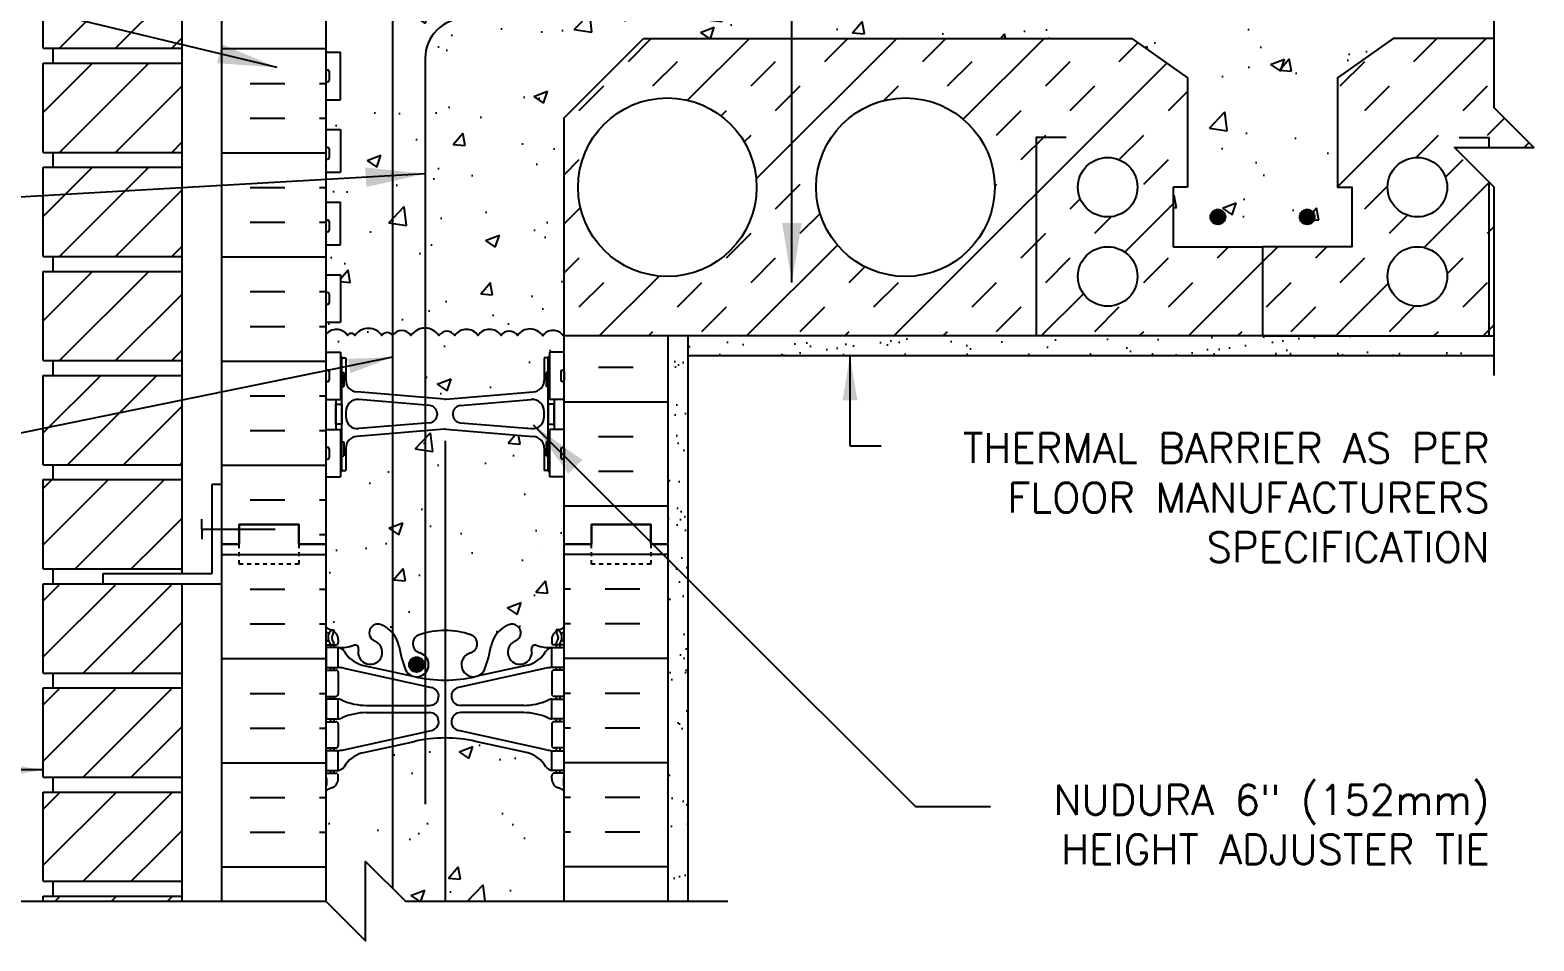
# Model space of a CAD drawing. Header units: inches. Extents: x 167 to 224.4, y 24.7 to 96.9.
# Drawn here: x 186.48 to 224.38, y 58.89 to 81.85 of the extents above; entities that cross this region are included whole.
import ezdxf

# ---------------------------------------------------------------- set-up
doc = ezdxf.new("R2010")
doc.units = ezdxf.units.IN
doc.header["$LTSCALE"] = 0.5
doc.header["$MEASUREMENT"] = 0
doc.linetypes.add('DASHED2', pattern=[0.375, 0.25, -0.125])
for name, color, linetype in [('HATCH', 12, 'Continuous'), ('line25', 2, 'Continuous'), ('LINE3', 3, 'Continuous'), ('LINE50', 5, 'Continuous'), ('LINE9', 9, 'Continuous'), ('TEXT', 4, 'Continuous'), ('Web_Edge', 9, 'Continuous')]:
    doc.layers.add(name, color=color, linetype=linetype)
doc.styles.add('DIM', font='romans.shx', dxfattribs={"width": 0.7})
doc.styles.add('ROMANS', font='romans.shx', dxfattribs={"height": 0.75})
doc.dimstyles.new('ext_12', dxfattribs={"dimscale": 12, "dimtxt": 0.09375, "dimasz": 0.09375, "dimexe": 0.09375, "dimexo": 0.0625, "dimgap": 0.0625, "dimtad": 1, "dimdec": 1, "dimzin": 3, "dimdsep": 46, "dimlunit": 4, "dimtxsty": 'DIM', "dimcen": 0.09, "dimdle": 0.09375, "dimclrt": 4, "dimadec": 0, "dimazin": 0, "dimtfac": 1, "dimtdec": 1, "dimtmove": 2, "dimatfit": 3, "dimfxl": 1, "dimfrac": 2, "dimtolj": 1, "dimtzin": 0, "dimarcsym": 0})
doc.dimstyles.new('ext_8', dxfattribs={"dimscale": 8, "dimtxt": 0.09375, "dimasz": 0.09375, "dimexe": 0.09375, "dimexo": 0.0625, "dimgap": 0.0625, "dimtad": 1, "dimdec": 1, "dimzin": 3, "dimdsep": 46, "dimlunit": 4, "dimtxsty": 'DIM', "dimcen": 0.09, "dimdle": 0.09375, "dimclrt": 4, "dimadec": 0, "dimazin": 0, "dimtfac": 1, "dimtdec": 1, "dimtmove": 2, "dimatfit": 3, "dimfxl": 1, "dimfrac": 2, "dimtolj": 1, "dimtzin": 0, "dimarcsym": 0})

msp = doc.modelspace()

# ---------------------------------------------------------------- hatches: boundary and pattern name
at = {"layer": 'HATCH'}
h = msp.add_hatch(dxfattribs=at)
h.set_pattern_fill('AR-CONC', color=256, scale=0.5)
h.paths.add_polyline_path([(199.936, 95.888), (195.936, 95.888), (194.936, 96.888), (194.936, 94.888), (193.946, 95.879), (193.936, 95.879), (193.936, 93.107, 0.082415), (194.079, 93.028, -0.317837), (194.246, 92.792), (194.246, 92.725, -1.129752), (194.189, 92.596, -0.294284), (194.422, 92.458, 0.180248), (194.846, 92.151), (196.168, 91.86, 0.057795), (196.936, 91.771, 0.057795), (197.704, 91.86), (199.026, 92.151, 0.180248), (199.451, 92.458, -0.237736), (199.631, 92.592), (199.736, 92.592), (199.736, 92.662), (199.689, 92.662, -0.414214), (199.626, 92.725), (199.626, 92.792, -0.317837), (199.793, 93.028, 0.082415), (199.936, 93.107)])
h.paths.add_polyline_path([(199.936, 88.977, 0.064398), (199.826, 89.043), (199.736, 89.043), (199.736, 89.085, -0.249069), (199.626, 89.292), (199.626, 89.36, -0.414214), (199.689, 89.422), (199.736, 89.422), (199.736, 89.492), (199.631, 89.492, 0.10046), (199.237, 89.435, -0.601435), (199.118, 89.54, 2.182095), (198.708, 89.327, -1), (198.544, 88.918, -0.24438), (198.096, 89.439, 0.053157), (197.93, 90.053, 0.223253), (197.73, 90.218), (197.71, 90.222, 0.955472), (197.572, 89.629, -0.735593), (197.585, 89.171, -0.082755), (196.936, 89.063, -0.082755), (196.288, 89.171, -0.735593), (196.3, 89.629, 0.955472), (196.162, 90.222), (196.142, 90.218, 0.223253), (195.942, 90.053, 0.053157), (195.776, 89.439, -0.24438), (195.328, 88.918, -1), (195.164, 89.327, 2.182095), (194.754, 89.54, -0.601435), (194.635, 89.435, 0.10046), (194.241, 89.492), (194.136, 89.492), (194.136, 89.422), (194.184, 89.422, -0.414214), (194.246, 89.36), (194.246, 89.292, -0.249069), (194.136, 89.085), (194.136, 89.043), (194.046, 89.043, 0.064398), (193.936, 88.977), (193.936, 86.888), (193.936, 86.55), (194.016, 86.63), (194.106, 86.63), (194.136, 86.6), (194.286, 86.6, -0.414214), (194.336, 86.55), (194.436, 86.55), (194.436, 85.989, 0.390098), (194.711, 85.69), (196.92, 85.507, 0.04154), (196.953, 85.507), (199.161, 85.69, 0.390098), (199.436, 85.989), (199.436, 86.55), (199.536, 86.55, -0.414214), (199.586, 86.6), (199.736, 86.6), (199.766, 86.63), (199.856, 86.63), (199.936, 86.55), (199.936, 86.888)])
h.paths.add_polyline_path([(201.936, 81.638), (214.245, 81.638), (215.649, 80.648), (215.649, 77.888), (215.289, 77.888), (215.289, 76.388), (217.539, 76.388), (219.789, 76.388), (219.789, 77.888), (219.429, 77.888), (219.429, 80.648), (220.833, 81.638), (223.379, 81.638), (223.379, 83.638), (199.936, 83.638), (199.936, 83.993), (199.886, 83.993), (199.886, 83.78), (199.736, 83.78), (199.736, 83.993), (199.686, 83.993), (199.686, 83.71), (199.736, 83.66), (199.586, 83.66, -0.414214), (199.536, 83.71), (199.489, 83.71, 0.079956), (199.42, 83.638, 0.520567), (198.78, 83.646, 0.520567), (198.37, 83.646, 0.520567), (197.788, 83.646, 0.520567), (197.206, 83.646, 0.520567), (196.804, 83.646, 0.520567), (196.099, 83.646, 0.520567), (195.637, 83.646, 0.520567), (195.366, 83.646, 0.520567), (194.686, 83.646, 0.520567), (194.497, 83.646, 0.069351), (194.436, 83.716), (194.436, 83.71), (194.336, 83.71, -0.414214), (194.286, 83.66), (194.136, 83.66), (194.106, 83.63), (194.016, 83.63), (193.936, 83.71), (193.936, 83.243), (194.301, 83.243), (194.301, 82.043), (193.936, 82.043), (193.936, 81.293), (194.301, 81.293), (194.301, 80.093), (193.936, 80.093), (193.936, 79.343), (194.301, 79.343), (194.301, 78.263), (193.936, 78.263), (193.936, 77.513), (194.301, 77.513), (194.301, 76.433), (193.936, 76.433), (193.936, 75.683), (194.301, 75.683), (194.301, 74.483), (193.936, 74.483), (193.936, 73.733), (194.301, 73.733), (194.301, 73.636, -0.327813), (194.336, 73.588), (194.436, 73.588), (194.436, 73.027, 0.390098), (194.711, 72.728), (196.92, 72.544, 0.04154), (196.953, 72.544), (199.161, 72.728, 0.390098), (199.436, 73.027), (199.436, 73.588), (199.536, 73.588, -0.327813), (199.571, 73.636), (199.571, 73.733), (199.936, 73.733), (199.936, 79.638)])
h.paths.add_polyline_path([(199.436, 84.271, 0.390098), (199.161, 84.57), (196.953, 84.754, 0.04154), (196.92, 84.754), (194.711, 84.57, 0.390098), (194.436, 84.271), (194.436, 83.716, -0.069351), (194.497, 83.646, -0.520567), (194.686, 83.646, -0.520567), (195.366, 83.646, -0.520567), (195.637, 83.646, -0.520567), (196.099, 83.646, -0.520567), (196.804, 83.646, -0.520567), (197.206, 83.646, -0.520567), (197.788, 83.646, -0.520567), (198.37, 83.646, -0.520567), (198.78, 83.646, -0.520567), (199.42, 83.638, -0.079956), (199.489, 83.71), (199.436, 83.71)])
h.paths.add_polyline_path([(199.026, 63.626), (197.704, 63.916, 0.057795), (196.936, 64.005, 0.057795), (196.168, 63.916), (194.846, 63.626, 0.196323), (194.397, 63.279, -0.188973), (194.241, 63.184), (194.136, 63.184), (194.136, 63.114), (194.184, 63.114, -0.414214), (194.246, 63.052), (194.246, 62.984, -0.317837), (194.079, 62.749, 0.082415), (193.936, 62.67), (193.936, 59.888), (194.936, 58.888), (194.936, 60.888), (195.936, 59.888), (199.936, 59.888), (199.936, 62.67, 0.082415), (199.793, 62.749, -0.317837), (199.626, 62.984), (199.626, 63.052, -0.414214), (199.689, 63.114), (199.736, 63.114), (199.736, 63.184), (199.631, 63.184, -0.188973), (199.475, 63.279, 0.196323)])
h.paths.add_polyline_path([(199.936, 70.583), (199.571, 70.583), (199.571, 70.7, -0.327813), (199.536, 70.748), (199.436, 70.748), (199.436, 71.309, 0.390098), (199.161, 71.608), (196.953, 71.792, 0.04154), (196.92, 71.792), (194.711, 71.608, 0.390098), (194.436, 71.309), (194.436, 70.748), (194.336, 70.748, -0.327813), (194.301, 70.7), (194.301, 70.583), (193.936, 70.583), (193.936, 68.888), (193.936, 66.799, 0.064398), (194.046, 66.733), (194.136, 66.733), (194.136, 66.692, -0.249069), (194.246, 66.484), (194.246, 66.417, -0.414214), (194.184, 66.354), (194.136, 66.354), (194.136, 66.284), (194.241, 66.284, 0.10046), (194.635, 66.342, -0.601435), (194.754, 66.237, 2.182095), (195.164, 66.45, -1), (195.328, 66.858, -0.24438), (195.776, 66.337, 0.053157), (195.942, 65.723, 0.223253), (196.142, 65.558), (196.162, 65.554, 0.955472), (196.3, 66.148, -0.735593), (196.288, 66.606, -0.082755), (196.936, 66.714, -0.082755), (197.585, 66.606, -0.735593), (197.572, 66.148, 0.955472), (197.71, 65.554), (197.73, 65.558, 0.223253), (197.93, 65.723, 0.053157), (198.096, 66.337, -0.24438), (198.544, 66.858, -1), (198.708, 66.45, 2.182095), (199.118, 66.237, -0.601435), (199.237, 66.342, 0.10046), (199.631, 66.284), (199.736, 66.284), (199.736, 66.354), (199.689, 66.354, -0.414214), (199.626, 66.417), (199.626, 66.484, -0.249069), (199.736, 66.692), (199.736, 66.733), (199.826, 66.733, 0.064398), (199.936, 66.799), (199.936, 68.888)])
h = msp.add_hatch(dxfattribs=at)
h.set_pattern_fill('INSUL', color=256, scale=7, style=0)
h.set_pattern_definition([(0, (-2732.2255, -328.1212), (0, 2.625), []), (0, (-2732.2255, -327.2462), (0, 2.625), [0.875, -0.875]), (0, (-2732.2255, -326.3712), (0, 2.625), [0.875, -0.875])])
h.paths.add_polyline_path([(191.311, 68.888), (191.749, 68.888), (191.749, 69.388), (193.249, 69.388), (193.249, 68.888), (193.936, 68.888), (193.936, 86.888), (193.249, 86.888), (193.249, 87.388), (191.749, 87.388), (191.749, 86.888), (191.311, 86.888)])
h = msp.add_hatch(dxfattribs=at)
h.set_pattern_fill('INSUL', color=256, scale=7, style=0)
h.set_pattern_definition([(0, (4.8034, -58.7715), (0, 2.625), []), (0, (4.8034, -57.8965), (0, 2.625), [0.875, -0.875]), (0, (4.8034, -57.0215), (0, 2.625), [0.875, -0.875])])
h.paths.add_polyline_path([(202.561, 86.888), (202.124, 86.888), (202.124, 87.388), (200.624, 87.388), (200.624, 86.888), (199.936, 86.888), (199.936, 83.638), (202.561, 83.638)])
h.paths.add_polyline_path([(202.561, 74.138), (199.936, 74.138), (199.936, 68.888), (200.624, 68.888), (200.624, 69.388), (202.124, 69.388), (202.124, 68.888), (202.561, 68.888)])
h = msp.add_hatch(dxfattribs=at)
h.set_pattern_fill('AR-CONC', color=256, scale=0.5, style=0)
h.paths.add_polyline_path([(195.616, 74.152, 0.520567), (195.345, 74.152, 0.520567), (194.665, 74.152, 0.520567), (194.476, 74.152, 0.506254), (193.936, 74.18), (193.936, 73.733), (194.301, 73.733), (194.301, 73.636, -0.327813), (194.336, 73.588), (194.436, 73.588), (194.436, 73.027, 0.390098), (194.711, 72.728), (195.616, 72.653)])
h = msp.add_hatch(dxfattribs=at)
h.set_pattern_fill('AR-CONC', color=256, scale=0.5, style=0)
h.paths.add_polyline_path([(196.436, 74.335, 0.248379), (196.078, 74.152, 0.520567), (195.616, 74.152), (195.616, 72.653), (196.436, 72.585)])
h = msp.add_hatch(dxfattribs=at)
h.set_pattern_fill('AR-SAND', color=256, scale=0.5, style=0)
h.set_pattern_definition([(37.5, (4.8034, -58.77155), (-0.0314967, 0.963412), [0, -0.76, 0, -0.85, 0, -0.8125]), (7.5, (4.8034, -58.7715), (0.8848884, 1.411073), [0, -0.41, 0, -0.685, 0, -0.2625]), (327.5, (4.1884, -58.77155), (1.557071, 0.0028295), [0, -0.25, 0, -0.9, 0, -1.175]), (317.5, (4.1884, -58.7715), (1.503063, 0.438838), [0, -0.125, 0, -0.59, 0, -0.675])])
h.paths.add_polyline_path([(203.061, 74.138), (202.561, 74.138), (202.561, 68.888), (202.561, 59.888), (203.061, 59.888)])
h = msp.add_hatch(dxfattribs=at)
h.set_pattern_fill('AR-SAND', color=256, scale=0.5, style=0)
h.paths.add_polyline_path([(223.379, 73.638), (223.379, 74.138), (217.539, 74.138), (203.061, 74.138), (203.061, 73.638)])
h = msp.add_hatch(dxfattribs=at)
h.set_pattern_fill('AR-CONC', color=256, scale=0.5, style=0)
h.paths.add_polyline_path([(196.436, 72.395), (195.616, 72.463), (195.616, 71.873), (196.436, 71.941)])
h = msp.add_hatch(dxfattribs=at)
h.set_pattern_fill('AR-CONC', color=256, scale=0.5, style=0)
h.paths.add_polyline_path([(196.736, 72.15), (196.736, 72.186, 0.390098), (196.553, 72.385), (196.436, 72.395), (196.436, 71.941), (196.553, 71.951, 0.390098)])
h = msp.add_hatch(dxfattribs=at)
h.set_pattern_fill('AR-CONC', color=256, scale=0.5, style=0)
h.paths.add_polyline_path([(199.111, 71.802, 0.438748), (199.436, 72.101), (199.436, 72.235, 0.438748), (199.111, 72.534), (197.32, 72.385, 0.390098), (197.136, 72.186), (197.136, 72.15, 0.390098), (197.32, 71.951)])
at = {"layer": 'LINE3'}
for points in [[(216.602, 77.138, 1), (216.227, 77.138, 1)], [(218.852, 77.138, 1), (218.477, 77.138, 1)], [(196.405, 65.854, 1), (196.03, 65.854, 1)]]:
    msp.add_hatch(color=256, dxfattribs=at).paths.add_polyline_path(points)

# ---------------------------------------------------------------- linework, layer by layer
at = {"layer": 'HATCH'}
for p, q in [((187.219, 81.391), (189.469, 83.641)), ((188.633, 81.391), (190.311, 83.069)), ((190.048, 81.391), (190.311, 81.655)), ((201.556, 81.059), (202.135, 81.638)), ((203.051, 80.079), (204.61, 81.638)), ((204.78, 78.096), (208.322, 81.638)), ((206.506, 81.059), (207.085, 81.638)), ((208.98, 81.059), (209.56, 81.638)), ((209.998, 79.601), (212.035, 81.638)), ((213.93, 81.059), (214.4, 81.529)), ((219.429, 77.896), (223.172, 81.638)), ((221.355, 81.059), (221.934, 81.638)), ((186.811, 79.773), (188.055, 81.016)), ((187.219, 78.766), (189.469, 81.016)), ((202.175, 80.44), (202.793, 81.059)), ((204.649, 80.44), (205.268, 81.059)), ((208.247, 74.138), (215.126, 81.017)), ((209.599, 80.44), (210.218, 81.059)), ((212.074, 80.44), (212.693, 81.059)), ((219.499, 80.44), (220.117, 81.059)), ((188.633, 78.766), (190.311, 80.444)), ((200.318, 79.821), (200.937, 80.44)), ((205.268, 79.821), (205.887, 80.44)), ((207.992, 80.071), (208.362, 80.44)), ((212.693, 79.821), (213.311, 80.44)), ((220.117, 79.821), (220.736, 80.44)), ((222.592, 79.821), (223.211, 80.44)), ((215.168, 79.821), (215.649, 80.303)), ((203.894, 79.685), (204.031, 79.821)), ((210.837, 79.203), (211.455, 79.821)), ((223.211, 79.203), (223.638, 79.629)), ((190.048, 78.766), (190.311, 79.03)), ((204.478, 79.031), (204.649, 79.203)), ((211.455, 78.584), (212.074, 79.203)), ((213.93, 78.584), (214.549, 79.203)), ((221.408, 78.637), (221.974, 79.203)), ((224.134, 78.888), (224.256, 79.011)), ((199.936, 78.202), (200.318, 78.584)), ((214.549, 77.965), (215.168, 78.584)), ((222.149, 78.14), (222.592, 78.584)), ((186.811, 77.148), (188.055, 78.391)), ((187.219, 76.141), (189.469, 78.391)), ((188.633, 76.141), (190.311, 77.819)), ((205.268, 77.347), (205.887, 77.965)), ((210.789, 77.918), (210.837, 77.965)), ((220.117, 77.347), (220.693, 77.922)), ((221.614, 76.368), (223.256, 78.011)), ((199.936, 76.964), (200.348, 77.377)), ((212.693, 77.347), (212.945, 77.598)), ((214.071, 76.25), (215.289, 77.468)), ((205.887, 76.728), (206.388, 77.229)), ((213.311, 76.728), (213.728, 77.144)), ((220.736, 76.728), (221.19, 77.182)), ((204.031, 76.109), (204.649, 76.728)), ((211.455, 76.109), (212.074, 76.728)), ((223.211, 76.728), (223.379, 76.895)), ((190.048, 76.141), (190.311, 76.405)), ((204.535, 74.138), (206.826, 76.43)), ((216.405, 76.109), (216.684, 76.388)), ((217.539, 76.006), (217.922, 76.388)), ((218.88, 76.109), (219.159, 76.388)), ((199.936, 75.727), (200.318, 76.109)), ((204.649, 75.49), (205.268, 76.109)), ((207.124, 75.49), (207.518, 75.884)), ((212.074, 75.49), (212.693, 76.109)), ((214.549, 75.49), (215.168, 76.109)), ((215.672, 74.138), (217.539, 76.006)), ((219.499, 75.49), (220.117, 76.109)), ((222.189, 75.706), (222.592, 76.109)), ((186.811, 74.523), (188.055, 75.766)), ((187.219, 73.516), (189.469, 75.766)), ((200.318, 74.872), (200.937, 75.49)), ((200.822, 74.138), (202.332, 75.648)), ((202.793, 74.872), (203.412, 75.49)), ((207.743, 74.872), (208.362, 75.49)), ((210.218, 74.872), (210.837, 75.49)), ((215.168, 74.872), (215.786, 75.49)), ((217.643, 74.872), (218.261, 75.49)), ((219.384, 74.138), (220.712, 75.467)), ((222.592, 74.872), (223.211, 75.49)), ((188.633, 73.516), (190.311, 75.194)), ((211.959, 74.138), (213.025, 75.204)), ((203.412, 74.253), (204.031, 74.872)), ((205.887, 74.253), (206.506, 74.872)), ((210.837, 74.253), (211.455, 74.872)), ((213.311, 74.253), (213.93, 74.872)), ((218.261, 74.253), (218.88, 74.872)), ((220.736, 74.253), (221.355, 74.872)), ((223.096, 74.138), (223.379, 74.42)), ((202.06, 74.138), (202.175, 74.253)), ((207.01, 74.138), (207.124, 74.253)), ((209.485, 74.138), (209.599, 74.253)), ((214.434, 74.138), (214.549, 74.253)), ((216.909, 74.138), (217.024, 74.253)), ((221.859, 74.138), (221.974, 74.253)), ((190.048, 73.516), (190.311, 73.78)), ((186.811, 73.108), (186.844, 73.141)), ((186.811, 71.694), (188.258, 73.141)), ((187.423, 70.891), (189.673, 73.141)), ((188.837, 70.891), (190.311, 72.366)), ((190.251, 70.891), (190.311, 70.952)), ((186.811, 70.29), (187.038, 70.516)), ((186.841, 68.905), (188.452, 70.516)), ((188.255, 68.905), (189.866, 70.516)), ((189.669, 68.905), (190.311, 69.547)), ((186.811, 68.876), (186.841, 68.905)), ((187.616, 68.266), (188.255, 68.905)), ((189.03, 68.266), (189.669, 68.905)), ((191.311, 68.629), (193.936, 68.629)), ((199.38, 68.766), (199.38, 68.766)), ((202.561, 68.629), (199.936, 68.629)), ((186.811, 66.047), (188.655, 67.891)), ((186.811, 67.461), (187.241, 67.891)), ((187.82, 65.641), (190.07, 67.891)), ((192.025, 67.754), (192.9, 67.754)), ((193.775, 67.754), (193.936, 67.754)), ((200.098, 67.754), (199.936, 67.754)), ((201.848, 67.754), (200.973, 67.754)), ((189.669, 66.28), (190.311, 66.922)), ((192.025, 66.879), (192.9, 66.879)), ((193.775, 66.879), (193.936, 66.879)), ((200.098, 66.879), (199.936, 66.879)), ((201.848, 66.879), (200.973, 66.879)), ((189.03, 65.641), (189.669, 66.28)), ((191.311, 66.004), (193.936, 66.004)), ((202.561, 66.004), (199.936, 66.004)), ((186.811, 63.422), (188.655, 65.266)), ((186.811, 64.836), (187.241, 65.266)), ((187.82, 63.016), (190.07, 65.266)), ((192.025, 65.129), (192.9, 65.129)), ((193.775, 65.129), (193.936, 65.129)), ((200.098, 65.129), (199.936, 65.129)), ((201.848, 65.129), (200.973, 65.129)), ((189.669, 63.655), (190.311, 64.297)), ((192.025, 64.254), (192.9, 64.254)), ((193.775, 64.254), (193.936, 64.254)), ((200.098, 64.254), (199.936, 64.254)), ((201.848, 64.254), (200.973, 64.254)), ((189.03, 63.016), (189.669, 63.655)), ((191.311, 63.379), (193.936, 63.379)), ((202.561, 63.379), (199.936, 63.379)), ((186.811, 60.797), (188.655, 62.641)), ((186.811, 62.211), (187.241, 62.641)), ((187.82, 60.391), (190.07, 62.641)), ((192.025, 62.504), (192.9, 62.504)), ((193.775, 62.504), (193.936, 62.504)), ((200.098, 62.504), (199.936, 62.504)), ((201.848, 62.504), (200.973, 62.504)), ((189.669, 61.03), (190.311, 61.672)), ((192.025, 61.629), (192.9, 61.629)), ((193.775, 61.629), (193.936, 61.629)), ((200.098, 61.629), (199.936, 61.629)), ((201.848, 61.629), (200.973, 61.629)), ((189.03, 60.391), (189.669, 61.03)), ((191.311, 60.754), (193.936, 60.754)), ((202.561, 60.754), (199.936, 60.754)), ((187.113, 59.888), (187.241, 60.016)), ((188.527, 59.888), (188.655, 60.016)), ((189.941, 59.888), (190.07, 60.016))]:
    msp.add_line(p, q, dxfattribs=at)
msp.add_lwpolyline([(199.915, 74.144, 0.520567), (199.398, 74.144, 0.520567), (198.759, 74.152, 0.520567), (198.349, 74.152, 0.520567), (197.767, 74.152, 0.520567), (197.185, 74.152, 0.520567), (196.783, 74.152, 0.520567), (196.078, 74.152, 0.520567), (195.616, 74.152, 0.520567), (195.345, 74.152, 0.520567), (194.665, 74.152, 0.520567), (194.476, 74.152, 0.520567), (193.927, 74.168)], format="xyb", dxfattribs=at)
at = {"layer": 'line25'}
for p, q in [((193.936, 86.888), (193.936, 68.888)), ((186.811, 81.391), (186.811, 83.641)), ((190.311, 68.141), (190.311, 83.641)), ((199.936, 79.638), (201.936, 81.638)), ((201.936, 81.638), (214.245, 81.638)), ((214.245, 81.638), (215.649, 80.648)), ((186.811, 81.391), (190.311, 81.391)), ((187.061, 81.016), (187.061, 81.391)), ((193.936, 81.293), (194.301, 81.293)), ((194.301, 80.093), (194.301, 81.293)), ((186.811, 81.016), (190.311, 81.016)), ((186.811, 78.766), (186.811, 81.016)), ((215.649, 80.648), (215.649, 77.888)), ((193.936, 80.093), (194.301, 80.093)), ((199.936, 68.888), (199.936, 79.638)), ((193.936, 79.343), (194.301, 79.343)), ((194.301, 79.343), (194.301, 78.263)), ((186.811, 78.766), (190.311, 78.766)), ((187.061, 78.391), (187.061, 78.766)), ((186.811, 78.391), (190.311, 78.391)), ((186.811, 76.141), (186.811, 78.391)), ((193.936, 78.263), (194.301, 78.263)), ((215.649, 77.888), (215.289, 77.888)), ((215.289, 77.888), (215.289, 76.388)), ((193.936, 77.513), (194.301, 77.513)), ((194.301, 76.433), (194.301, 77.513)), ((193.936, 76.433), (194.301, 76.433)), ((215.289, 76.388), (217.539, 76.388)), ((217.539, 76.388), (217.539, 74.138)), ((186.811, 76.141), (190.311, 76.141)), ((187.061, 75.766), (187.061, 76.141)), ((186.811, 75.766), (190.311, 75.766)), ((186.811, 73.516), (186.811, 75.766)), ((193.936, 75.683), (194.301, 75.683)), ((194.301, 75.683), (194.301, 74.483)), ((193.936, 74.483), (194.301, 74.483)), ((219.384, 74.138), (199.936, 74.138)), ((193.936, 73.733), (194.301, 73.733)), ((194.301, 73.733), (194.301, 72.533)), ((199.571, 73.733), (199.571, 72.533)), ((199.936, 73.733), (199.571, 73.733)), ((186.811, 73.516), (190.311, 73.516)), ((187.061, 73.141), (187.061, 73.516)), ((186.811, 70.891), (186.811, 73.141)), ((186.811, 73.141), (190.311, 73.141)), ((193.936, 72.533), (194.301, 72.533)), ((199.936, 72.533), (199.571, 72.533)), ((193.936, 71.783), (194.301, 71.783)), ((194.301, 71.783), (194.301, 70.583)), ((199.936, 71.783), (199.571, 71.783)), ((199.571, 71.783), (199.571, 70.583)), ((186.811, 70.891), (190.311, 70.891)), ((187.061, 70.516), (187.061, 70.891)), ((187.061, 70.516), (187.061, 70.891)), ((186.811, 70.516), (190.311, 70.516)), ((186.811, 68.266), (186.811, 70.516)), ((193.936, 70.583), (194.301, 70.583)), ((199.936, 70.583), (199.571, 70.583)), ((193.936, 68.888), (193.936, 59.888)), ((199.936, 59.888), (199.936, 68.888)), ((186.811, 68.266), (190.311, 68.266)), ((187.061, 67.891), (187.061, 68.266)), ((186.811, 67.891), (190.311, 67.891)), ((186.811, 65.641), (186.811, 67.891)), ((190.311, 59.888), (190.311, 67.891)), ((186.811, 65.641), (190.311, 65.641)), ((187.061, 65.266), (187.061, 65.641)), ((186.811, 65.266), (190.311, 65.266)), ((186.811, 63.016), (186.811, 65.266)), ((186.811, 63.016), (190.311, 63.016)), ((187.061, 62.641), (187.061, 63.016)), ((186.811, 62.641), (190.311, 62.641)), ((186.811, 60.391), (186.811, 62.641)), ((186.811, 60.391), (190.311, 60.391)), ((187.061, 60.016), (187.061, 60.391)), ((186.811, 60.016), (190.311, 60.016)), ((186.811, 59.888), (186.811, 60.016))]:
    msp.add_line(p, q, dxfattribs=at)
msp.add_lwpolyline([(223.379, 81.638), (220.833, 81.638), (219.429, 80.648), (219.429, 77.888), (219.789, 77.888), (219.789, 76.388), (217.539, 76.388), (217.539, 74.138), (223.379, 74.138)], dxfattribs=at)
at = {"layer": 'LINE3'}
for p, q in [((195.616, 96.208), (195.616, 60.208)), ((196.936, 71.496), (196.936, 59.888))]:
    msp.add_line(p, q, dxfattribs=at)
msp.add_lwpolyline([(201.936, 82.138), (197.436, 82.138, 0.414214), (196.436, 81.138), (196.436, 62.335)], format="xyb", dxfattribs=at)
for centre in [(216.414, 77.138), (218.664, 77.138), (196.218, 65.854)]:
    msp.add_circle(centre, 0.188, dxfattribs=at)
at = {"layer": 'LINE50'}
for p, q in [((191.311, 68.888), (191.311, 86.888)), ((202.561, 68.888), (202.561, 74.138)), ((191.311, 59.888), (191.311, 68.888)), ((202.561, 59.888), (202.561, 68.888))]:
    msp.add_line(p, q, dxfattribs=at)
for points in [[(193.936, 68.888), (193.249, 68.888), (193.249, 69.388), (191.749, 69.388), (191.749, 68.888), (191.311, 68.888)], [(191.311, 68.888), (191.749, 68.888), (191.749, 69.388), (193.249, 69.388), (193.249, 68.888), (193.936, 68.888)], [(199.936, 68.888), (200.624, 68.888), (200.624, 69.388), (202.124, 69.388), (202.124, 68.888), (202.561, 68.888)], [(202.561, 68.888), (202.124, 68.888), (202.124, 69.388), (200.624, 69.388), (200.624, 68.888), (199.936, 68.888)]]:
    msp.add_lwpolyline(points, dxfattribs=at)
at = {"layer": 'LINE9'}
for p, q in [((193.936, 80.803), (193.936, 80.583)), ((193.936, 80.748), (193.936, 80.748)), ((193.976, 80.843), (193.976, 80.843)), ((194.016, 80.803), (194.016, 80.583)), ((193.936, 80.638), (193.936, 80.638)), ((193.976, 80.543), (193.976, 80.543)), ((193.936, 78.853), (193.936, 78.633)), ((193.976, 78.893), (193.976, 78.893)), ((194.016, 78.853), (194.016, 78.633)), ((193.936, 78.798), (193.936, 78.798)), ((193.936, 78.688), (193.936, 78.688)), ((193.976, 78.593), (193.976, 78.593)), ((193.936, 77.023), (193.936, 76.803)), ((193.936, 76.968), (193.936, 76.968)), ((193.976, 77.063), (193.976, 77.063)), ((194.016, 77.023), (194.016, 76.803)), ((193.936, 76.858), (193.936, 76.858)), ((193.976, 76.763), (193.976, 76.763)), ((193.936, 75.193), (193.936, 74.973)), ((193.936, 75.138), (193.936, 75.138)), ((193.976, 75.233), (193.976, 75.233)), ((194.016, 75.193), (194.016, 74.973)), ((193.936, 75.028), (193.936, 75.028)), ((193.976, 74.933), (193.976, 74.933)), ((203.061, 59.888), (203.061, 74.138)), ((194.336, 73.588), (194.436, 73.588)), ((194.336, 70.748), (194.336, 73.588)), ((194.336, 73.568), (194.336, 73.568)), ((194.436, 73.588), (194.436, 73.027)), ((199.436, 73.588), (199.436, 73.027)), ((199.536, 73.588), (199.436, 73.588)), ((199.536, 70.748), (199.536, 73.588)), ((199.536, 73.568), (199.536, 73.568)), ((223.379, 73.638), (203.061, 73.638)), ((193.936, 73.243), (193.936, 73.023)), ((193.936, 73.188), (193.936, 73.188)), ((193.976, 73.283), (193.976, 73.283)), ((194.016, 73.243), (194.016, 73.023)), ((194.336, 73.218), (194.386, 73.218)), ((194.386, 73.218), (194.386, 72.868)), ((199.536, 73.218), (199.486, 73.218)), ((199.486, 73.218), (199.486, 72.868)), ((199.856, 73.243), (199.856, 73.023)), ((199.856, 73.188), (199.856, 73.188)), ((199.896, 73.283), (199.896, 73.283)), ((199.936, 73.243), (199.936, 73.023)), ((193.936, 73.078), (193.936, 73.078)), ((193.976, 72.983), (193.976, 72.983)), ((194.336, 72.868), (194.386, 72.868)), ((199.536, 72.868), (199.486, 72.868)), ((199.856, 73.078), (199.856, 73.078)), ((199.896, 72.983), (199.896, 72.983)), ((194.186, 72.533), (194.186, 71.783)), ((196.92, 72.544), (194.711, 72.728)), ((196.553, 72.385), (194.761, 72.534)), ((196.953, 72.544), (199.161, 72.728)), ((197.32, 72.385), (199.111, 72.534)), ((199.686, 72.533), (199.686, 71.783)), ((194.436, 72.235), (194.436, 72.101)), ((196.736, 72.186), (196.736, 72.15)), ((197.136, 72.186), (197.136, 72.15)), ((199.436, 72.101), (199.436, 72.235)), ((196.92, 71.792), (194.711, 71.608)), ((196.553, 71.951), (194.761, 71.802)), ((196.953, 71.792), (199.161, 71.608)), ((197.32, 71.951), (199.111, 71.802)), ((193.936, 71.293), (193.936, 71.073)), ((193.976, 71.333), (193.976, 71.333)), ((194.016, 71.293), (194.016, 71.073)), ((194.336, 71.468), (194.386, 71.468)), ((194.386, 71.468), (194.386, 71.118)), ((194.436, 71.309), (194.436, 70.748)), ((199.436, 71.309), (199.436, 70.748)), ((199.486, 71.468), (199.486, 71.118)), ((199.536, 71.468), (199.486, 71.468)), ((199.856, 71.293), (199.856, 71.073)), ((199.896, 71.333), (199.896, 71.333)), ((199.936, 71.293), (199.936, 71.073)), ((193.936, 71.238), (193.936, 71.238)), ((193.936, 71.128), (193.936, 71.128)), ((193.976, 71.033), (193.976, 71.033)), ((194.336, 71.118), (194.386, 71.118)), ((199.536, 71.118), (199.486, 71.118)), ((199.856, 71.238), (199.856, 71.238)), ((199.856, 71.128), (199.856, 71.128)), ((199.896, 71.033), (199.896, 71.033)), ((194.336, 70.748), (194.436, 70.748)), ((199.536, 70.748), (199.436, 70.748)), ((191.061, 70.401), (191.311, 70.401)), ((191.061, 70.391), (191.061, 68.141)), ((190.811, 69.266), (190.811, 69.516)), ((190.811, 69.266), (192.657, 69.266)), ((190.811, 69.266), (190.811, 69.016)), ((191.061, 68.141), (188.311, 68.141)), ((188.311, 68.141), (188.311, 67.891)), ((188.311, 67.891), (191.311, 67.891))]:
    msp.add_line(p, q, dxfattribs=at)
for points in [[(223.379, 73.138), (223.379, 77.888), (222.379, 78.888), (224.379, 78.888), (223.379, 79.888), (223.379, 84.638)], [(212.588, 79.138), (211.838, 79.138), (211.838, 74.138)], [(222.491, 79.138), (223.241, 79.138), (223.241, 78.888)], [(223.241, 78.026), (223.241, 74.138)], [(194.301, 73.168), (194.336, 73.168), (194.336, 72.918), (194.301, 72.918)], [(199.571, 73.168), (199.536, 73.168), (199.536, 72.918), (199.571, 72.918)], [(194.301, 71.168), (194.336, 71.168), (194.336, 71.418), (194.301, 71.418)], [(199.571, 71.168), (199.536, 71.168), (199.536, 71.418), (199.571, 71.418)], [(185.811, 59.888), (193.936, 59.888), (194.936, 58.888), (194.936, 60.888), (195.936, 59.888), (204.061, 59.888)]]:
    msp.add_lwpolyline(points, dxfattribs=at)
for points in [[(194.336, 71.918), (194.186, 71.918), (194.186, 72.418), (194.336, 72.418)], [(199.536, 71.918), (199.686, 71.918), (199.686, 72.418), (199.536, 72.418)]]:
    msp.add_lwpolyline(points, close=True, dxfattribs=at)
at = {"layer": 'LINE9', "linetype": 'DASHED2', "ltscale": 0.15}
for points in [[(193.249, 68.888), (193.249, 68.888), (193.249, 68.388), (191.749, 68.388), (191.749, 68.888), (191.749, 68.888)], [(202.124, 68.888), (202.124, 68.888), (202.124, 68.388), (200.624, 68.388), (200.624, 68.888), (200.624, 68.888)]]:
    msp.add_lwpolyline(points, dxfattribs=at)
at = {"layer": 'LINE9'}
for centre, radius in [((202.539, 77.888), 2.25), ((208.539, 77.888), 2.25), ((213.637, 77.888), 0.75), ((221.442, 77.888), 0.75), ((213.637, 75.638), 0.75), ((221.442, 75.638), 0.75)]:
    msp.add_circle(centre, radius, dxfattribs=at)
for centre, radius, start, end in [((193.976, 80.803), 0.04, 90, 180), ((193.976, 80.803), 0.04, 0, 90), ((193.976, 80.583), 0.04, 180, 270), ((193.976, 80.583), 0.04, 270, 0), ((193.976, 78.853), 0.04, 90, 180), ((193.976, 78.853), 0.04, 0, 90), ((193.976, 78.633), 0.04, 180, 270), ((193.976, 78.633), 0.04, 270, 0), ((193.976, 77.023), 0.04, 90, 180), ((193.976, 77.023), 0.04, 0, 90), ((193.976, 76.803), 0.04, 180, 270), ((193.976, 76.803), 0.04, 270, 0), ((193.976, 75.193), 0.04, 90, 180), ((193.976, 75.193), 0.04, 0, 90), ((193.976, 74.973), 0.04, 180, 270), ((193.976, 74.973), 0.04, 270, 0), ((194.286, 73.588), 0.05, 0, 72.5993), ((199.586, 73.588), 0.05, 107.4007, 180), ((193.976, 73.243), 0.04, 90, 180), ((193.976, 73.243), 0.04, 0, 90), ((199.896, 73.243), 0.04, 90, 180), ((199.896, 73.243), 0.04, 0, 90), ((193.976, 73.023), 0.04, 180, 270), ((193.976, 73.023), 0.04, 270, 0), ((194.736, 73.027), 0.3, 180, 265.2426), ((199.136, 73.027), 0.3, 274.7574, 0), ((199.896, 73.023), 0.04, 180, 270), ((199.896, 73.023), 0.04, 270, 0), ((194.736, 72.235), 0.3, 85.2426, 180), ((196.936, 72.744), 0.2, 265.2426, 274.7574), ((199.136, 72.235), 0.3, 0, 94.7574), ((194.736, 72.101), 0.3, 180, 274.7574), ((196.536, 72.186), 0.2, 0, 85.2426), ((196.536, 72.15), 0.2, 274.7574, 0), ((197.336, 72.186), 0.2, 94.7574, 180), ((197.336, 72.15), 0.2, 180, 265.2426), ((199.136, 72.101), 0.3, 265.2426, 0), ((196.936, 71.592), 0.2, 85.2426, 94.7574), ((193.976, 71.293), 0.04, 90, 180), ((193.976, 71.293), 0.04, 0, 90), ((194.736, 71.309), 0.3, 94.7574, 180), ((199.136, 71.309), 0.3, 0, 85.2426), ((199.896, 71.293), 0.04, 90, 180), ((199.896, 71.293), 0.04, 0, 90), ((193.976, 71.073), 0.04, 180, 270), ((193.976, 71.073), 0.04, 270, 0), ((199.896, 71.073), 0.04, 180, 270), ((199.896, 71.073), 0.04, 270, 0), ((194.286, 70.748), 0.05, 287.4007, 0), ((199.586, 70.748), 0.05, 180, 252.5993)]:
    msp.add_arc(centre, radius, start, end, dxfattribs=at)
at = {"layer": 'Web_Edge'}
for p, q in [((194.046, 66.733), (194.136, 66.733)), ((194.136, 66.733), (194.136, 66.692)), ((199.826, 66.733), (199.736, 66.733)), ((199.736, 66.733), (199.736, 66.692)), ((193.936, 66.454), (193.978, 66.454)), ((193.936, 66.354), (194.184, 66.354)), ((194.046, 66.354), (194.046, 66.284)), ((194.136, 66.354), (194.136, 66.284)), ((194.246, 66.484), (194.246, 66.417)), ((199.626, 66.484), (199.626, 66.417)), ((199.936, 66.354), (199.689, 66.354)), ((199.736, 66.354), (199.736, 66.284)), ((199.826, 66.354), (199.826, 66.284)), ((199.936, 66.454), (199.894, 66.454)), ((193.936, 65.714), (194.184, 65.714)), ((194.046, 65.784), (194.046, 65.714)), ((194.136, 65.784), (194.136, 65.714)), ((194.246, 65.652), (194.246, 65.117)), ((194.385, 65.761), (196.596, 65.279)), ((194.846, 65.843), (196.168, 65.553)), ((199.487, 65.761), (197.276, 65.279)), ((199.026, 65.843), (197.704, 65.553)), ((199.626, 65.652), (199.626, 65.117)), ((199.936, 65.714), (199.689, 65.714)), ((199.736, 65.784), (199.736, 65.714)), ((199.826, 65.784), (199.826, 65.714)), ((193.936, 65.054), (194.184, 65.054)), ((194.046, 65.054), (194.046, 64.984)), ((194.136, 65.054), (194.136, 64.984)), ((194.951, 64.824), (196.547, 64.824)), ((198.921, 64.824), (197.325, 64.824)), ((199.936, 65.054), (199.689, 65.054)), ((199.736, 65.054), (199.736, 64.984)), ((199.826, 65.054), (199.826, 64.984)), ((194.046, 64.484), (194.046, 64.414)), ((194.136, 64.484), (194.136, 64.414)), ((194.951, 64.644), (196.547, 64.644)), ((198.921, 64.644), (197.325, 64.644)), ((199.736, 64.484), (199.736, 64.414)), ((199.826, 64.484), (199.826, 64.414)), ((193.936, 64.414), (194.184, 64.414)), ((194.246, 64.352), (194.246, 63.817)), ((194.385, 63.708), (196.596, 64.19)), ((199.487, 63.708), (197.276, 64.19)), ((199.626, 64.352), (199.626, 63.817)), ((199.936, 64.414), (199.689, 64.414)), ((193.936, 63.754), (194.184, 63.754)), ((194.046, 63.754), (194.046, 63.684)), ((194.136, 63.754), (194.136, 63.684)), ((194.846, 63.626), (196.168, 63.916)), ((199.026, 63.626), (197.704, 63.916)), ((199.936, 63.754), (199.689, 63.754)), ((199.736, 63.754), (199.736, 63.684)), ((199.826, 63.754), (199.826, 63.684)), ((193.936, 63.114), (194.184, 63.114)), ((193.946, 62.994), (193.946, 62.808)), ((194.046, 63.184), (194.046, 63.114)), ((194.136, 63.184), (194.136, 63.114)), ((194.246, 62.984), (194.246, 63.052)), ((199.626, 62.984), (199.626, 63.052)), ((199.936, 63.114), (199.689, 63.114)), ((199.736, 63.184), (199.736, 63.114)), ((199.826, 63.184), (199.826, 63.114)), ((199.926, 62.994), (199.926, 62.808))]:
    msp.add_line(p, q, dxfattribs=at)
for points in [[(193.941, 65.784), (194.241, 65.784), (194.241, 66.284), (193.941, 66.284)], [(199.931, 65.784), (199.631, 65.784), (199.631, 66.284), (199.931, 66.284)], [(193.941, 64.484), (194.241, 64.484), (194.241, 64.984), (193.941, 64.984)], [(199.931, 64.484), (199.631, 64.484), (199.631, 64.984), (199.931, 64.984)], [(193.941, 63.184), (194.241, 63.184), (194.241, 63.684), (193.941, 63.684)], [(199.931, 63.184), (199.631, 63.184), (199.631, 63.684), (199.931, 63.684)]]:
    msp.add_lwpolyline(points, close=True, dxfattribs=at)
for centre, radius, start, end in [((194.246, 67.192), 0.5, 231.6833, 250.5288), ((194.082, 66.67), 0.045, 319.1879, 141.448), ((193.996, 66.484), 0.25, 0, 70.5288), ((195.246, 66.654), 0.22, 68.1963, 248.1963), ((195.051, 66.166), 0.745, 13.2652, 68.1963), ((196.936, 64.714), 2, 90, 108.923), ((196.936, 64.714), 2, 71.077, 90), ((198.821, 66.166), 0.745, 111.8037, 166.7348), ((198.626, 66.654), 0.22, 291.8037, 111.8037), ((199.876, 66.484), 0.25, 109.4712, 180), ((199.79, 66.67), 0.045, 38.552, 220.8121), ((199.626, 67.192), 0.5, 289.4712, 308.3167), ((194.246, 67.192), 0.6, 238.8907, 245.0748), ((193.978, 66.474), 0.02, 270, 14.1541), ((194.24, 66.539), 0.25, 140.1145, 222.4609), ((193.985, 66.629), 0.02, 340.7916, 65.0748), ((194.089, 66.401), 0.045, 222.4609, 42.4609), ((194.24, 66.539), 0.16, 140.0001, 222.4609), ((194.184, 66.417), 0.0625, 270, 0), ((194.297, 67.283), 1, 266.7879, 289.9067), ((194.667, 66.257), 0.09, 346.6795, 108.8651), ((195.051, 66.166), 0.305, 166.6795, 68.1963), ((198.739, 66.808), 3, 189.0273, 201.1984), ((196.365, 66.379), 0.24, 108.923, 254.2747), ((197.507, 66.379), 0.24, 285.7253, 71.077), ((195.133, 66.808), 3, 338.8016, 350.9727), ((198.821, 66.166), 0.305, 111.8037, 13.3205), ((199.205, 66.257), 0.09, 71.1349, 193.3205), ((199.575, 67.283), 1, 250.0933, 273.2121), ((199.689, 66.417), 0.0625, 180, 270), ((199.784, 66.401), 0.045, 137.5391, 317.5391), ((199.632, 66.539), 0.16, 317.5391, 39.9999), ((199.632, 66.539), 0.25, 317.5391, 39.8855), ((199.887, 66.629), 0.02, 114.9252, 199.2084), ((199.894, 66.474), 0.02, 165.8459, 270), ((199.626, 67.192), 0.6, 294.9252, 301.1093), ((194.198, 66.038), 0.25, 37.2777, 80.0823), ((195.045, 66.566), 0.75, 210.155, 254.5838), ((196.218, 65.854), 0.305, 205.3782, 74.2747), ((197.655, 65.854), 0.305, 105.7253, 334.6218), ((198.827, 66.566), 0.75, 285.4162, 329.845), ((199.674, 66.038), 0.25, 99.9177, 142.7223), ((194.184, 65.652), 0.0625, 0, 90), ((194.15, 64.789), 1, 76.4291, 84.7991), ((199.722, 64.789), 1, 95.2009, 103.5709), ((199.689, 65.652), 0.0625, 90, 180), ((196.936, 68.82), 3.356, 256.7692, 270), ((196.547, 65.054), 0.23, 270, 77.6055), ((196.936, 68.82), 3.356, 270, 283.2308), ((197.325, 65.054), 0.23, 102.3945, 270), ((194.184, 65.117), 0.0625, 270, 0), ((194.237, 64.766), 0.219, 60.4937, 88.92), ((194.981, 66.424), 1.6, 246.5673, 268.9203), ((198.891, 66.424), 1.6, 271.0797, 293.4327), ((199.635, 64.766), 0.219, 91.08, 119.5063), ((199.689, 65.117), 0.0625, 180, 270), ((194.237, 64.703), 0.219, 271.08, 299.5063), ((194.237, 64.703), 0.219, 271.08, 299.5063), ((194.981, 63.045), 1.6, 91.0797, 113.4327), ((194.981, 63.045), 1.6, 91.0797, 113.4327), ((196.547, 64.414), 0.23, 282.3945, 90), ((197.325, 64.414), 0.23, 90, 257.6055), ((198.891, 63.045), 1.6, 66.5673, 88.9203), ((198.891, 63.045), 1.6, 66.5673, 88.9203), ((199.635, 64.703), 0.219, 240.4937, 268.92), ((199.635, 64.703), 0.219, 240.4937, 268.92), ((194.184, 64.352), 0.0625, 0, 90), ((199.689, 64.352), 0.0625, 90, 180), ((194.184, 63.817), 0.0625, 270, 0), ((194.15, 64.68), 1, 275.2009, 283.5709), ((196.936, 60.649), 3.356, 90, 103.2308), ((196.936, 60.649), 3.356, 76.7692, 90), ((199.722, 64.68), 1, 256.4291, 264.7991), ((199.689, 63.817), 0.0625, 180, 270), ((195.045, 62.903), 0.75, 105.4162, 149.845), ((198.827, 62.903), 0.75, 30.155, 74.5838), ((193.926, 62.994), 0.02, 0, 60.012), ((193.996, 62.984), 0.25, 289.4712, 360), ((194.184, 63.052), 0.0625, 360, 90), ((194.198, 63.431), 0.25, 279.9177, 322.7223), ((199.674, 63.431), 0.25, 217.2777, 260.0823), ((199.689, 63.052), 0.0625, 90, 180), ((199.876, 62.984), 0.25, 180, 250.5288), ((199.946, 62.994), 0.02, 119.988, 180), ((193.926, 62.808), 0.02, 301.073, 0), ((194.246, 62.277), 0.6, 121.073, 121.1093), ((194.246, 62.277), 0.5, 109.4712, 128.3167), ((199.626, 62.277), 0.5, 51.6833, 70.5288), ((199.946, 62.808), 0.02, 180, 238.927), ((199.626, 62.277), 0.6, 58.8907, 58.927)]:
    msp.add_arc(centre, radius, start, end, dxfattribs=at)

# ---------------------------------------------------------------- texts
at = {"layer": 'TEXT', "char_height": 0.75, "attachment_point": 6, "style": 'ROMANS'}
for s, insert, width in [('THERMAL BARRIER AS PER FLOOR MANUFACTURERS SPECIFICATION', (223.263, 70.064), 17.24655), ('NUDURA 6" (152mm) HEIGHT ADJUSTER TIE', (223.263, 61.82), 14.55178)]:
    msp.add_mtext(s, dxfattribs=dict(at, insert=insert, width=width))

# ---------------------------------------------------------------- leaders
at = {"layer": 'TEXT'}
for points, dimstyle, override in [([(205.678, 75.484), (205.678, 89.057), (206.612, 89.057)], 'ext_8', {"dimasz": 0.1875, "dimtad": 0}), ([(192.707, 80.905), (181.133, 83.672), (179.136, 83.672)], 'ext_8', {"dimasz": 0.1875, "dimtad": 0}), ([(196.436, 78.226), (182.109, 77.396), (177.294, 77.396)], 'ext_8', {"dimasz": 0.1875, "dimtad": 0}), ([(195.616, 73.604), (182.155, 70.854), (179.333, 70.854)], 'ext_12', {"dimgap": 0.0625, "dimtad": 0}), ([(207.142, 73.642), (207.142, 71.368), (207.929, 71.368)], 'ext_12', {"dimgap": 0.0625, "dimtad": 0}), ([(199.161, 71.898), (208.793, 62.274), (210.684, 62.274)], 'ext_8', {"dimasz": 0.1875, "dimtad": 0}), ([(186.811, 63.198), (180.363, 63.198)], 'ext_8', {"dimasz": 0.1875, "dimtad": 0})]:
    msp.add_leader(points, dimstyle=dimstyle, override=override, dxfattribs=at)

doc.saveas('drawing.dxf')
